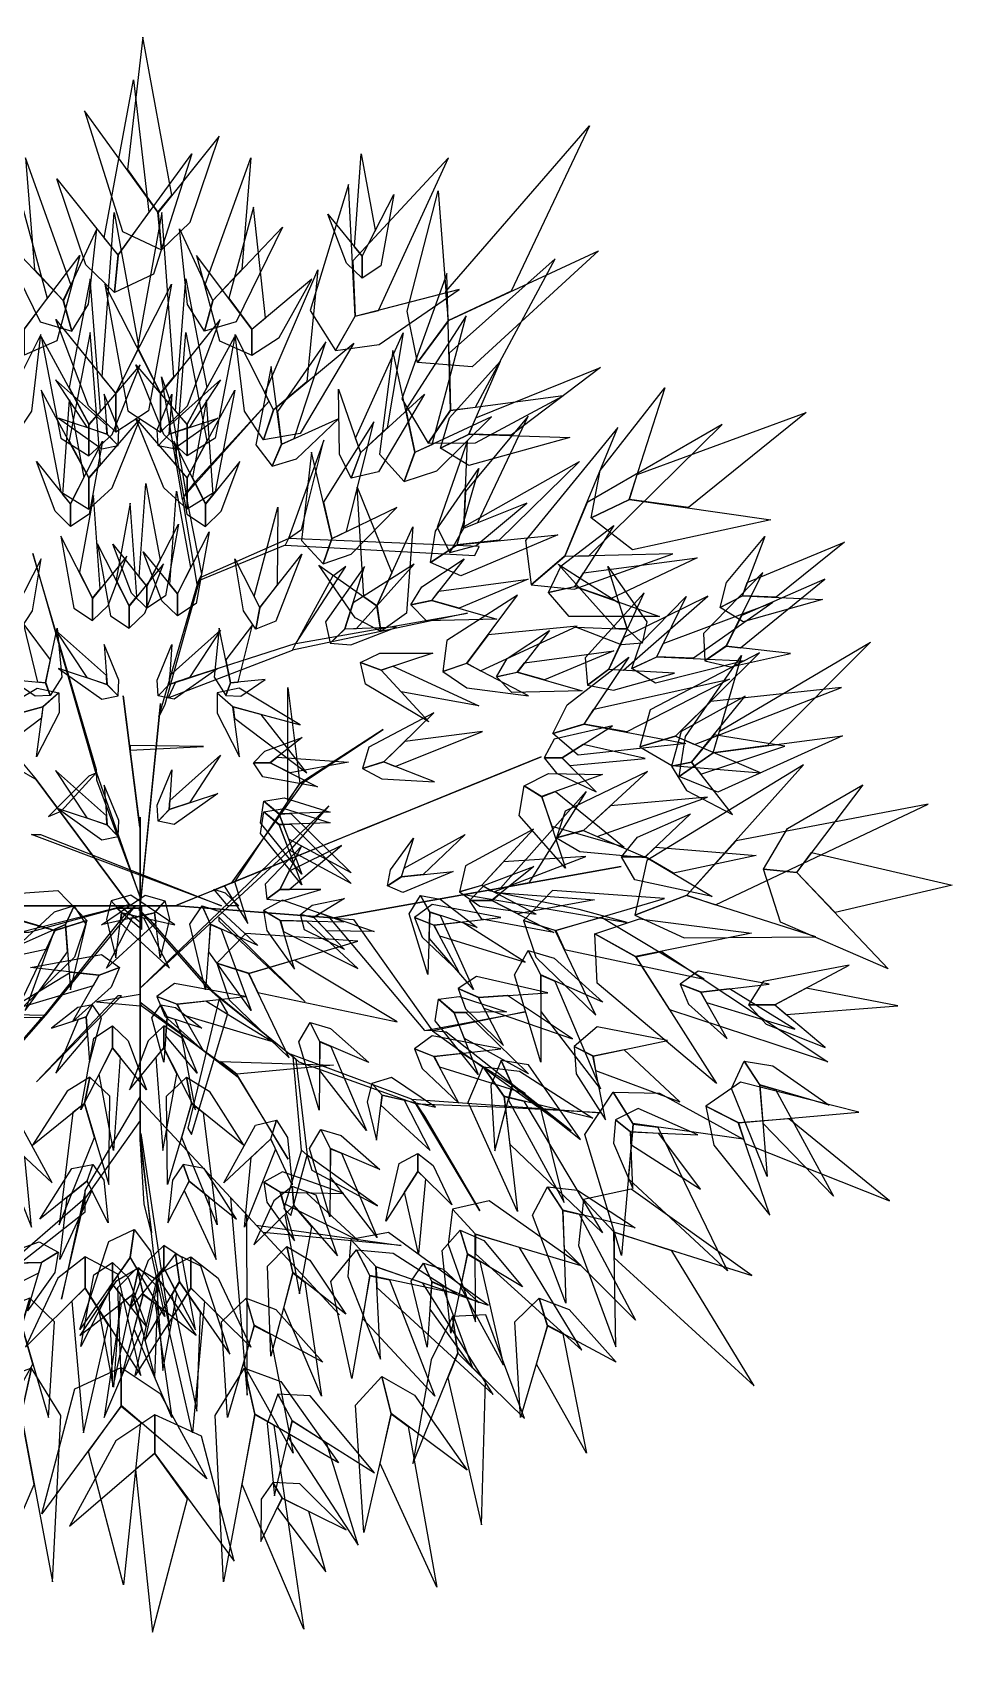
# Model space of a CAD drawing. Extents: x -0.0128 to 0.013, y -0.0118 to 0.0139.
# Drawn here: x -0.00152 to 0.01305, y -0.01178 to 0.01395 of the extents above; entities that cross this region are included whole.
import ezdxf

# ---------------------------------------------------------------- set-up
doc = ezdxf.new("R2010")
doc.units = 0
doc.linetypes.add('BARK', pattern=[10000, 10000, 0])
doc.linetypes.add('LEAF_G', pattern=[10000, 10000, 0])
doc.layers.get('0').update_dxf_attribs({"linetype": 'CONTINUOUS'})

# ---------------------------------------------------------------- blocks, each defined once
blk = doc.blocks.new('12ZPLT11_LEAF')
at = {"color": 3, "linetype": 'LEAF_G'}
for points in [[(-0.08, 0.01), (-0.335, -0.24), (-0.64, -1.06), (-0.08, -0.355)], [(-0.08, 0.01), (-0.08, -0.36), (0.44, -1.395), (0.225, -0.195)], [(-0.08, -0.36), (-0.2065, -0.515), (-0.095, -2.075), (0.135, -0.795)]]:
    blk.add_3dface(points, dxfattribs=at)

msp = doc.modelspace()

# ---------------------------------------------------------------- linework, layer by layer
at = {"color": 8, "linetype": 'BARK'}
for points in [[(0.000894, 0.006707, 0.014896), (0.000842, 0.006601, 0.014679), (0.000513, 0.008531, 0.014837), (0.00064, 0.008163, 0.014896)], [(0.000868, 0.006654, 0.014719), (0.001041, 0.006876, 0.014719), (0.002205, 0.008145, 0.013854)], [(0.00251, 0.005986, 0.015937), (0.002711, 0.006129, 0.016212), (0.003064, 0.007531, 0.015937)], [(0.001068, 0.005267, 0.014679), (0.001145, 0.005427, 0.014955), (0.000894, 0.006707, 0.014896), (0.000842, 0.006601, 0.014679)], [(0.001094, 0.00532, 0.014994), (0.001119, 0.005373, 0.014896), (0.00251, 0.005986, 0.015937), (0.002458, 0.00588, 0.016055)], [(0.00251, 0.005986, 0.015937), (0.002458, 0.00588, 0.016055), (0.00544, 0.00572, 0.018295), (0.005508, 0.005861, 0.018295)], [(-0.000511, 0.00225, 0.017097), (-0.000511, 0.002348, 0.016762), (-0.001513, 0.005748, 0.021439), (-0.001513, 0.005748, 0.021479)], [(0.002625, 0.004335, 0.017804), (0.002625, 0.004335, 0.01802), (0.003411, 0.005548, 0.020614), (0.003202, 0.005388, 0.019946)], [(0.000561, 0.003372, 0.012911), (0.000467, 0.003178, 0.013127), (0.001094, 0.00532, 0.014994), (0.001119, 0.005373, 0.014896)], [(0.002573, 0.004229, 0.017804), (0.002625, 0.004335, 0.017804), (0.005327, 0.004813, 0.022147)], [(0.000733, 0.003726, 0.013638), (0.000613, 0.003478, 0.013363), (0.002573, 0.004229, 0.017804), (0.002625, 0.004335, 0.017804)], [(0.002688, 0.00213, 0.020889), (0.0025, 0.001862, 0.020712), (0.002496, 0.003643, 0.022638)], [(0.000151, 0.0016, 0.019396), (-0.000091, 0.003511, 0.023188), (0.00017, 0.001444, 0.01973)], [(0.000172, 0.000165, 0.009885), (0.000196, 0.000399, 0.009885), (0.000495, 0.003391, 0.012911), (0.000473, 0.003176, 0.013127)], [(-0.00145, 0.002186, 0.015328), (-0.001689, 0.002473, 0.015328), (-0.002956, 0.003099, 0.017804), (-0.002881, 0.003008, 0.017922)], [(0.002688, 0.00213, 0.020929), (0.002743, 0.002152, 0.020712), (0.003996, 0.002981, 0.022206)], [(0.000018, 0.002655, 0.021656), (0.001169, 0.002714, 0.023346), (0.000018, 0.00273, 0.022088)], [(0.003846, 0.001477, 0.019022), (0.003646, 0.001395, 0.018747), (0.006484, 0.002553, 0.01973), (0.005374, 0.0021, 0.019612)], [(0.00002, 0.000206, 0.012203), (0.00002, 0.000206, 0.011928), (-0.001475, 0.002216, 0.015112), (-0.001475, 0.002216, 0.015328)], [(-0.000523, 0.002291, 0.016762), (-0.000631, 0.002245, 0.017038), (-0.001269, 0.001609, 0.019396), (-0.00107, 0.001694, 0.019396)], [(0.000177, 0.000344, 0.011928), (0.000177, 0.000344, 0.011378), (-0.000511, 0.002309, 0.016762), (-0.000511, 0.002191, 0.017038)], [(0.001608, 0.000564, 0.019238), (0.001662, 0.000586, 0.019671), (0.002688, 0.00213, 0.020929), (0.002743, 0.002152, 0.020712)], [(0.003591, 0.001373, 0.018963), (0.003646, 0.001395, 0.018787), (0.004974, 0.001937, 0.021656), (0.004556, 0.001766, 0.021046)], [(0.005846, 0.000486, 0.015819), (0.00719, 0.002005, 0.018295), (0.006291, 0.000566, 0.015878), (0.005846, 0.000486, 0.015819)], [(0.000177, -0.001091, 0.019455), (0.000177, -0.001091, 0.01918), (0.003144, 0.001778, 0.023739), (0.002555, 0.00111, 0.023129)], [(0.000177, 0.001385, 0.019396), (0.000177, 0.001602, 0.019396), (0.000177, 0.000403, 0.023798), (0.000177, 0.000403, 0.02309)], [(0.001454, 0.000206, 0.019455), (0.001454, 0.000206, 0.01918), (-0.001533, 0.001326, 0.023739), (-0.001395, 0.001326, 0.023129)], [(0.001408, 0.000482, 0.01692), (0.001299, 0.000438, 0.017097), (0.003591, 0.001373, 0.018963), (0.003646, 0.001395, 0.018787)], [(0.003196, 0.000011, 0.015112), (0.003196, 0.000011, 0.015328), (0.007741, 0.000826, 0.015996)], [(0.001662, 0.000586, 0.019238), (0.001499, 0.00052, 0.019238), (0.001868, -0.000073, 0.023581)], [(0.000177, 0.000442, 0.01016), (0.000177, 0.000167, 0.009885), (0.000177, 0.000069, 0.011653), (0.000177, 0.000344, 0.011928)], [(0.000177, 0.000069, 0.011653), (0.000177, 0.000344, 0.011928), (0.000177, -0.000383, 0.013795), (0.000177, -0.000383, 0.01352)], [(0.000753, 0.000215, 0.013795), (0.001007, 0.000319, 0.014011), (0.001408, 0.000482, 0.01692), (0.001299, 0.000438, 0.017097)], [(0.001336, 0.000467, 0.017097), (0.001513, 0.000411, 0.017372), (0.001729, 0.000206, 0.019238), (0.001552, 0.000206, 0.019238)], [(0.005633, 0.000448, 0.015603), (0.005266, 0.000382, 0.015505), (0.00784, -0.000054, 0.015112), (0.007084, 0.000149, 0.015387)], [(0.000197, 0.000206, 0.009885), (-0.000039, 0.000206, 0.009885), (-0.003046, 0.000206, 0.012911), (-0.00283, 0.000206, 0.013127)], [(0.00002, 0.000226, 0.011928), (0.00002, 0.000226, 0.011378), (-0.00169, -0.000206, 0.016762), (-0.001572, -0.000206, 0.017038)], [(-0.00006, 0.00007, 0.012911), (0.000103, 0.000212, 0.013127), (-0.001315, -0.001512, 0.014994), (-0.001359, -0.001551, 0.014896)], [(0.000197, -0.000069, 0.009609), (0.000197, -0.000167), (-0.000197, 0.000167), (-0.000098, 0.000167, 0.009609)], [(0.000138, 0.000167), (-0.000197, 0.000167), (-0.000098, 0.000167, 0.009609), (0.000138, 0.000167, 0.009609)], [(0.000177, 0.000167, 0.009885), (-0.000098, 0.000167, 0.009609), (-0.000098, 0.000167, 0.009609), (0.000079, 0.000167, 0.011653)], [(-0.000079, 0.000206, 0.01016), (0.000197, 0.000206, 0.009885), (0.000295, 0.000206, 0.011653), (0.00002, 0.000206, 0.011928)], [(0.000295, 0.000206, 0.011653), (0.00002, 0.000206, 0.011928), (0.000747, 0.000206, 0.013795), (0.000747, 0.000206, 0.01352)], [(0.000155, 0.000146, 0.009885), (0.000327, -0.000015, 0.009885), (0.001372, -0.001207, 0.011141), (0.001214, -0.001059, 0.011357)], [(0.000197, 0.000206, 0.009885), (0.000197, -0.000069, 0.009609), (0.000197, -0.000167, 0.011378), (0.000197, 0.000108, 0.011653)], [(0.000197, 0.000167), (0.000197, -0.000167), (0.000197, -0.000069, 0.009609), (0.000197, 0.000167, 0.009609)], [(0.000747, 0.000206, 0.013795), (0.000747, 0.000206, 0.01352), (0.003196, 0.000016, 0.015112), (0.003196, 0.000016, 0.015328)], [(0.001415, 0.000029, 0.020889), (0.001415, -0.000029, 0.021322), (0.002771, -0.001307, 0.023247)], [(0.003157, 0.000019, 0.015328), (0.003529, -0.00001, 0.015328), (0.004772, -0.001763, 0.017804), (0.004654, -0.001754, 0.017922)], [(0.000177, -0.000383, 0.013795), (0.000177, -0.000658, 0.014011), (0.000177, -0.001091, 0.01692), (0.000177, -0.000973, 0.017097)], [(0.000177, -0.000383, 0.013795), (0.000177, -0.000383, 0.01352), (0.000177, -0.00284, 0.015112), (0.000177, -0.00284, 0.015328)], [(0.000177, -0.000973, 0.017097), (0.000177, -0.00115, 0.017372), (0.000177, -0.001366, 0.019238), (0.000177, -0.001189, 0.019238)], [(0.000177, -0.001091, 0.01692), (0.000177, -0.000973, 0.017097), (0.000177, -0.003449, 0.018963), (0.000177, -0.003508, 0.018787)], [(-0.000118, -0.001209, 0.020889), (-0.000177, -0.001209, 0.021322), (-0.001454, -0.002564, 0.023247)], [(0.000177, -0.001366, 0.019238), (0.000177, -0.001189, 0.019238), (-0.000511, -0.001307, 0.023581)], [(0.001553, -0.001489, 0.011868), (0.001418, -0.00125, 0.011593), (0.000925, -0.003291, 0.014208), (0.000983, -0.003393, 0.014208)], [(0.001372, -0.001207, 0.011141), (0.001214, -0.001059, 0.011357), (0.002583, -0.002168, 0.013224), (0.002626, -0.002208, 0.013126)], [(-0.001315, -0.001512, 0.014994), (-0.001359, -0.001551, 0.014896), (-0.002879, -0.001569, 0.015937), (-0.00279, -0.001491, 0.016055)], [(-0.00127, -0.001474, 0.014679), (-0.001404, -0.00159, 0.014955), (-0.002291, -0.002603, 0.014896), (-0.002202, -0.002526, 0.014679)], [(0.00017, -0.001308, 0.019238), (0.00019, -0.001363, 0.019671), (0.001698, -0.002442, 0.020929), (0.001718, -0.002497, 0.020712)], [(0.004772, -0.001763, 0.017804), (0.004654, -0.001754, 0.017922), (0.006234, -0.001463, 0.020555)], [(0.004987, -0.00178, 0.018), (0.004772, -0.001763, 0.017804), (0.006956, -0.003333, 0.018904)], [(0.001698, -0.002442, 0.020889), (0.001437, -0.002245, 0.020712), (0.003216, -0.002301, 0.022638)], [(0.00254, -0.002127, 0.012909), (0.002669, -0.002248, 0.013184), (0.004532, -0.002915, 0.013181), (0.004446, -0.002835, 0.012965)], [(0.002583, -0.002168, 0.013224), (0.002626, -0.002208, 0.013126), (0.002801, -0.003718, 0.014167), (0.002715, -0.003637, 0.014285)], [(0.001698, -0.002442, 0.020929), (0.001718, -0.002497, 0.020712), (0.002504, -0.003778, 0.022206)], [(0.000177, -0.0028, 0.015328), (0.000177, -0.003174, 0.015328), (-0.000688, -0.004392, 0.017804), (-0.000688, -0.004274, 0.017922)], [(0.000167, -0.002844, 0.015112), (0.000167, -0.002844, 0.015328), (0.003309, -0.006229, 0.015996)], [(0.004532, -0.002915, 0.013181), (0.004446, -0.002835, 0.012965), (0.007434, -0.003049, 0.01362), (0.005907, -0.002966, 0.013181)], [(0.004489, -0.002875, 0.013004), (0.004649, -0.003106, 0.013004), (0.005519, -0.004593, 0.012139)], [(0.000177, -0.003449, 0.018963), (0.000177, -0.003508, 0.018787), (0.000354, -0.004942, 0.021656), (0.000236, -0.00449, 0.021046)], [(0.0002, -0.003593, 0.019022), (0.000183, -0.003377, 0.018747), (0.000636, -0.006406, 0.01973), (0.000387, -0.005231, 0.019612)], [(0.002801, -0.003718, 0.014167), (0.002715, -0.003637, 0.014285), (0.002433, -0.004559, 0.016525), (0.002548, -0.004666, 0.016525)], [(0.002801, -0.003718, 0.014167), (0.002878, -0.003951, 0.014442), (0.003911, -0.004514, 0.014665)], [(-0.000688, -0.004392, 0.017804), (-0.000688, -0.004274, 0.017922), (-0.001061, -0.005984, 0.020555)], [(-0.000688, -0.004608, 0.018), (-0.000688, -0.004392, 0.017804), (-0.003341, -0.006691, 0.018904)], [(0.001852, -0.004659, 0.015603), (0.001598, -0.004385, 0.015505), (0.001858, -0.007496, 0.015112), (0.001861, -0.006319, 0.015387)], [(0.001999, -0.004817, 0.015819), (0.004281, -0.005138, 0.018295), (0.00211, -0.004932, 0.015878), (0.001999, -0.004817, 0.015819)]]:
    msp.add_3dface(points, dxfattribs=at)

# ---------------------------------------------------------------- block references
at = {"color": 0, "linetype": 'BYBLOCK', "extrusion": (-2.99277e-17, 0.547123, 0.837052), "xscale": 0.0019214851415866, "yscale": 0.0019214851415866, "zscale": 0.0019214851415866, "rotation": 4.669290951712804}
msp.add_blockref('12ZPLT11_LEAF', (-0.000358, 0.000011, 0.019272), dxfattribs=at)
at = {"color": 0, "linetype": 'BYBLOCK', "extrusion": (2.99277e-17, 0.547123, 0.837052), "xscale": -0.0019214851415866, "yscale": 0.0019214851415866, "zscale": 0.0019214851415866, "rotation": 355.3307090482872}
msp.add_blockref('12ZPLT11_LEAF', (0.000074, 0.000193, 0.018321), dxfattribs=at)
at = {"color": 0, "linetype": 'BYBLOCK', "extrusion": (0.234074, 0.316831, 0.919145), "xscale": -0.0024018564269832, "yscale": 0.0024018564269832, "zscale": 0.0024018564269832}
msp.add_blockref('12ZPLT11_LEAF', (0.00136, -0.002366, 0.019266), dxfattribs=at)
at = {"color": 0, "linetype": 'BYBLOCK', "extrusion": (0.312381, 0.543687, 0.778988), "xscale": 0.0021616707842849, "yscale": 0.0021616707842849, "zscale": 0.0021616707842849}
msp.add_blockref('12ZPLT11_LEAF', (0.001813, 0.004959, 0.021139), dxfattribs=at)
at = {"color": 0, "linetype": 'BYBLOCK', "extrusion": (-0.089976, 0.32655, 0.940887), "xscale": 0.0014411138561899, "yscale": 0.0014411138561899, "zscale": 0.0014411138561899}
msp.add_blockref('12ZPLT11_LEAF', (-0.001472, -0.00262, 0.019787), dxfattribs=at)
at = {"color": 0, "linetype": 'BYBLOCK', "extrusion": (0.089976, 0.32655, 0.940887), "xscale": -0.0014411138561899, "yscale": 0.0014411138561899, "zscale": 0.0014411138561899}
msp.add_blockref('12ZPLT11_LEAF', (0.001198, -0.002691, 0.019812), dxfattribs=at)
at = {"color": 0, "linetype": 'BYBLOCK', "extrusion": (4.43632e-18, 0.218462, 0.975845), "xscale": -0.0009607425707933, "yscale": 0.0009607425707933, "zscale": 0.0009607425707933}
msp.add_blockref('12ZPLT11_LEAF', (-0.003745, -0.005682, 0.020823), dxfattribs=at)
at = {"color": 0, "linetype": 'BYBLOCK', "extrusion": (6.15774e-17, 0.747086, 0.664728), "xscale": -0.0016812994988883, "yscale": 0.0016812994988883, "zscale": 0.0016812994988883}
msp.add_blockref('12ZPLT11_LEAF', (0.001515, 0.009099, 0.019982), dxfattribs=at)
at = {"color": 0, "linetype": 'BYBLOCK', "extrusion": (2.56835e-18, 0.166651, 0.986016), "xscale": -0.0016812994988883, "yscale": 0.0016812994988883, "zscale": 0.0016812994988883}
msp.add_blockref('12ZPLT11_LEAF', (0.000074, -0.004751, 0.017938), dxfattribs=at)
at = {"color": 0, "linetype": 'BYBLOCK', "extrusion": (-2.56835e-18, 0.166651, 0.986016), "xscale": 0.0016812994988883, "yscale": 0.0016812994988883, "zscale": 0.0016812994988883}
msp.add_blockref('12ZPLT11_LEAF', (-0.000358, -0.004675, 0.018388), dxfattribs=at)
at = {"color": 0, "linetype": 'BYBLOCK', "extrusion": (-6.15774e-17, 0.747086, 0.664728), "xscale": 0.0016812994988883, "yscale": 0.0016812994988883, "zscale": 0.0016812994988883}
msp.add_blockref('12ZPLT11_LEAF', (-0.001799, 0.008758, 0.019679), dxfattribs=at)
at = {"color": 0, "linetype": 'BYBLOCK', "extrusion": (0.401444, 0.586726, 0.703274), "xscale": 0.0024018564269832, "yscale": 0.0024018564269832, "zscale": 0.0024018564269832, "rotation": 0.2871944845073481}
msp.add_blockref('12ZPLT11_LEAF', (0.000535, 0.003978, 0.016386), dxfattribs=at)
at = {"color": 0, "linetype": 'BYBLOCK', "extrusion": (-0.186666, 0.569009, 0.800865), "xscale": 0.0016812994988883, "yscale": 0.0016812994988883, "zscale": 0.0016812994988883}
msp.add_blockref('12ZPLT11_LEAF', (-0.000472, 0.003643, 0.017806), dxfattribs=at)
at = {"color": 0, "linetype": 'BYBLOCK', "extrusion": (0.186666, 0.569009, 0.800865), "xscale": -0.0016812994988883, "yscale": 0.0016812994988883, "zscale": 0.0016812994988883}
msp.add_blockref('12ZPLT11_LEAF', (0.000203, 0.003572, 0.017859), dxfattribs=at)
at = {"color": 0, "linetype": 'BYBLOCK', "extrusion": (-1.36546e-17, 0.37837, 0.925655), "xscale": 0.0014411138561899, "yscale": 0.0014411138561899, "zscale": 0.0014411138561899}
for p in [(0.000747, 0.000101, 0.019547), (0.000747, 0.002734, 0.023765)]:
    msp.add_blockref('12ZPLT11_LEAF', p, dxfattribs=at)
at = {"color": 0, "linetype": 'BYBLOCK', "extrusion": (1.36546e-17, 0.37837, 0.925655), "xscale": -0.0014411138561899, "yscale": 0.0014411138561899, "zscale": 0.0014411138561899}
for p in [(-0.001031, 0.000101, 0.019547), (-0.001031, 0.002734, 0.023765)]:
    msp.add_blockref('12ZPLT11_LEAF', p, dxfattribs=at)
at = {"color": 0, "linetype": 'BYBLOCK', "extrusion": (0.208341, 0.571064, 0.794027), "xscale": 0.0016812994988883, "yscale": 0.0016812994988883, "zscale": 0.0016812994988883}
msp.add_blockref('12ZPLT11_LEAF', (-0.001572, 0.003758, 0.018006), dxfattribs=at)
at = {"color": 0, "linetype": 'BYBLOCK', "extrusion": (-0.203515, 0.482673, 0.851826), "xscale": -0.0012009282134916, "yscale": 0.0012009282134916, "zscale": 0.0012009282134916}
msp.add_blockref('12ZPLT11_LEAF', (-0.00105, 0.004608, 0.021503), dxfattribs=at)
at = {"color": 0, "linetype": 'BYBLOCK', "extrusion": (0.203515, 0.482673, 0.851826), "xscale": 0.0012009282134916, "yscale": 0.0012009282134916, "zscale": 0.0012009282134916}
msp.add_blockref('12ZPLT11_LEAF', (0.000789, 0.004514, 0.021561), dxfattribs=at)
at = {"color": 0, "linetype": 'BYBLOCK', "extrusion": (0.083987, 0.229278, 0.969731), "xscale": -0.0012009282134916, "yscale": 0.0012009282134916, "zscale": 0.0012009282134916}
msp.add_blockref('12ZPLT11_LEAF', (-0.000994, -0.002711, 0.020881), dxfattribs=at)
at = {"color": 0, "linetype": 'BYBLOCK', "extrusion": (0.311941, 0.154798, 0.937406), "xscale": -0.0014411138561899, "yscale": 0.0014411138561899, "zscale": 0.0014411138561899}
msp.add_blockref('12ZPLT11_LEAF', (0.004339, -0.000064, 0.021928), dxfattribs=at)
at = {"color": 0, "linetype": 'BYBLOCK', "extrusion": (0.593774, 0.284712, 0.752577), "xscale": -0.0024018564269832, "yscale": 0.0024018564269832, "zscale": 0.0024018564269832}
msp.add_blockref('12ZPLT11_LEAF', (0.002354, 0.004182, 0.018903), dxfattribs=at)
at = {"color": 0, "linetype": 'BYBLOCK', "extrusion": (-0.211712, 0.219855, 0.952282), "xscale": 0.000720556928095, "yscale": 0.000720556928095, "zscale": 0.000720556928095}
for p in [(-0.004984, 0.000421, 0.019302), (-0.002252, 0.004267, 0.022004), (-0.000719, 0.002799, 0.012209)]:
    msp.add_blockref('12ZPLT11_LEAF', p, dxfattribs=at)
at = {"color": 0, "linetype": 'BYBLOCK', "extrusion": (0.211712, 0.219855, 0.952282), "xscale": -0.000720556928095, "yscale": 0.000720556928095, "zscale": 0.000720556928095}
for p in [(0.004779, 0.000234, 0.019362), (0.002047, 0.004079, 0.022064), (0.000681, 0.002446, 0.012322)]:
    msp.add_blockref('12ZPLT11_LEAF', p, dxfattribs=at)
at = {"color": 0, "linetype": 'BYBLOCK', "extrusion": (0.154953, 0.13202, 0.979061), "xscale": 0.0019214851415866, "yscale": 0.0019214851415866, "zscale": 0.0019214851415866}
msp.add_blockref('12ZPLT11_LEAF', (0.000054, -0.004, 0.021258), dxfattribs=at)
at = {"color": 0, "linetype": 'BYBLOCK', "extrusion": (7.65757e-19, 0.091221, 0.995831), "xscale": -0.0009607425707933, "yscale": 0.0009607425707933, "zscale": 0.0009607425707933}
msp.add_blockref('12ZPLT11_LEAF', (0.000843, -0.004024, 0.02387), dxfattribs=at)
at = {"color": 0, "linetype": 'BYBLOCK', "extrusion": (-7.65757e-19, 0.091221, 0.995831), "xscale": 0.0009607425707933, "yscale": 0.0009607425707933, "zscale": 0.0009607425707933}
msp.add_blockref('12ZPLT11_LEAF', (-0.001127, -0.004024, 0.02387), dxfattribs=at)
at = {"color": 0, "linetype": 'BYBLOCK', "extrusion": (0.200878, 0.580621, 0.789004), "xscale": 0.0014411138561899, "yscale": 0.0014411138561899, "zscale": 0.0014411138561899}
msp.add_blockref('12ZPLT11_LEAF', (-0.000944, 0.009236, 0.022103), dxfattribs=at)
at = {"color": 0, "linetype": 'BYBLOCK', "extrusion": (0.077407, 0.137419, 0.987484), "xscale": 0.0012009282134916, "yscale": 0.0012009282134916, "zscale": 0.0012009282134916}
msp.add_blockref('12ZPLT11_LEAF', (-0.001473, -0.003963, 0.02284), dxfattribs=at)
at = {"color": 0, "linetype": 'BYBLOCK', "extrusion": (0.276601, 0.184701, 0.943068), "xscale": -0.0014411138561899, "yscale": 0.0014411138561899, "zscale": 0.0014411138561899}
msp.add_blockref('12ZPLT11_LEAF', (0.001914, -0.000761, 0.019109), dxfattribs=at)
at = {"color": 0, "linetype": 'BYBLOCK', "extrusion": (3.56663e-18, 0.196116, 0.980581), "xscale": -0.0009607425707933, "yscale": 0.0009607425707933, "zscale": 0.0009607425707933}
for p in [(-0.000358, -0.002291, 0.013524), (-0.000838, 0.000173, 0.02523)]:
    msp.add_blockref('12ZPLT11_LEAF', p, dxfattribs=at)
at = {"color": 0, "linetype": 'BYBLOCK', "extrusion": (-0.098164, 0.635657, 0.765705), "xscale": -0.0014411138561899, "yscale": 0.0014411138561899, "zscale": 0.0014411138561899}
msp.add_blockref('12ZPLT11_LEAF', (-0.004722, 0.011546, 0.01977), dxfattribs=at)
at = {"color": 0, "linetype": 'BYBLOCK', "extrusion": (-0.218915, 0.189997, 0.957067), "xscale": 0.0009607425707933, "yscale": 0.0009607425707933, "zscale": 0.0009607425707933, "rotation": 322.8876813843725}
msp.add_blockref('12ZPLT11_LEAF', (-0.002268, 0.002875, 0.02444), dxfattribs=at)
at = {"color": 0, "linetype": 'BYBLOCK', "extrusion": (-3.56663e-18, 0.196116, 0.980581), "xscale": 0.0009607425707933, "yscale": 0.0009607425707933, "zscale": 0.0009607425707933}
for p in [(0.000651, -0.002263, 0.012686), (0.000074, 0.000361, 0.025192)]:
    msp.add_blockref('12ZPLT11_LEAF', p, dxfattribs=at)
at = {"color": 0, "linetype": 'BYBLOCK', "extrusion": (0.218915, 0.189997, 0.957067), "xscale": -0.0009607425707933, "yscale": 0.0009607425707933, "zscale": 0.0009607425707933, "rotation": 37.11231861562747}
msp.add_blockref('12ZPLT11_LEAF', (0.002082, 0.002669, 0.024503), dxfattribs=at)
at = {"color": 0, "linetype": 'BYBLOCK', "extrusion": (0.586095, 0.1311, 0.799566), "xscale": -0.0014411138561899, "yscale": 0.0014411138561899, "zscale": 0.0014411138561899}
msp.add_blockref('12ZPLT11_LEAF', (0.003456, 0.005452, 0.019869), dxfattribs=at)
at = {"color": 0, "linetype": 'BYBLOCK', "extrusion": (0.41886, 0.216026, 0.88198), "xscale": -0.0012009282134916, "yscale": 0.0012009282134916, "zscale": 0.0012009282134916}
msp.add_blockref('12ZPLT11_LEAF', (-0.000004, -0.000794, 0.020848), dxfattribs=at)
at = {"color": 0, "linetype": 'BYBLOCK', "extrusion": (0.306549, 0.292089, 0.905931), "xscale": 0.0009607425707933, "yscale": 0.0009607425707933, "zscale": 0.0009607425707933}
msp.add_blockref('12ZPLT11_LEAF', (0.001037, 0.00534, 0.023926), dxfattribs=at)
at = {"color": 0, "linetype": 'BYBLOCK', "extrusion": (-0.306549, 0.292089, 0.905931), "xscale": -0.0009607425707933, "yscale": 0.0009607425707933, "zscale": 0.0009607425707933}
msp.add_blockref('12ZPLT11_LEAF', (-0.008788, 0.011601, 0.018109), dxfattribs=at)
at = {"color": 0, "linetype": 'BYBLOCK', "extrusion": (0.32335, 0.068589, 0.943791), "xscale": -0.0009607425707933, "yscale": 0.0009607425707933, "zscale": 0.0009607425707933}
for p in [(0.003836, -0.000929, 0.013604), (0.002452, 0.000877, 0.022031)]:
    msp.add_blockref('12ZPLT11_LEAF', p, dxfattribs=at)
at = {"color": 0, "linetype": 'BYBLOCK', "extrusion": (0.339564, 0.234544, 0.910871), "xscale": 0.0012009282134916, "yscale": 0.0012009282134916, "zscale": 0.0012009282134916}
msp.add_blockref('12ZPLT11_LEAF', (-0.001711, -0.002381, 0.018434), dxfattribs=at)
at = {"color": 0, "linetype": 'BYBLOCK', "extrusion": (0.272303, 0.205047, 0.94011), "xscale": 0.0012009282134916, "yscale": 0.0012009282134916, "zscale": 0.0012009282134916}
msp.add_blockref('12ZPLT11_LEAF', (-0.001306, -0.000137, 0.02305), dxfattribs=at)
at = {"color": 0, "linetype": 'BYBLOCK', "extrusion": (0.167276, 0.121935, 0.978341), "xscale": -0.0012009282134916, "yscale": 0.0012009282134916, "zscale": 0.0012009282134916, "rotation": 348.7519564537522}
msp.add_blockref('12ZPLT11_LEAF', (-0.001571, -0.004646, 0.020099), dxfattribs=at)
at = {"color": 0, "linetype": 'BYBLOCK', "extrusion": (0.632907, 0.22126, 0.741939), "xscale": 0.0014411138561899, "yscale": 0.0014411138561899, "zscale": 0.0014411138561899}
msp.add_blockref('12ZPLT11_LEAF', (0.00216, 0.011208, 0.021289), dxfattribs=at)
at = {"color": 0, "linetype": 'BYBLOCK', "extrusion": (0.169638, 0.117222, 0.97851), "xscale": -0.0018013923202374, "yscale": 0.0018013923202374, "zscale": 0.0018013923202374}
msp.add_blockref('12ZPLT11_LEAF', (-0.00322, -0.005315, 0.015583), dxfattribs=at)
at = {"color": 0, "linetype": 'BYBLOCK', "extrusion": (-0.613639, 0.566751, 0.549764), "xscale": -0.0009607425707933, "yscale": 0.0009607425707933, "zscale": 0.0009607425707933, "rotation": 344.091752542743}
msp.add_blockref('12ZPLT11_LEAF', (-0.001819, 0.01891, 0.016385), dxfattribs=at)
at = {"color": 0, "linetype": 'BYBLOCK', "extrusion": (0.613639, 0.566751, 0.549764), "xscale": 0.0009607425707933, "yscale": 0.0009607425707933, "zscale": 0.0009607425707933, "rotation": 15.90824745725699}
msp.add_blockref('12ZPLT11_LEAF', (0.001626, 0.018796, 0.016559), dxfattribs=at)
at = {"color": 0, "linetype": 'BYBLOCK', "extrusion": (0.132417, -0.049656, 0.989949), "xscale": -0.0009607425707933, "yscale": 0.0009607425707933, "zscale": 0.0009607425707933}
msp.add_blockref('12ZPLT11_LEAF', (0.004981, 0.001351, 0.023599), dxfattribs=at)
at = {"color": 0, "linetype": 'BYBLOCK', "extrusion": (0.237564, 0.071269, 0.968754), "xscale": -0.0014411138561899, "yscale": 0.0014411138561899, "zscale": 0.0014411138561899}
msp.add_blockref('12ZPLT11_LEAF', (0.000763, -0.001981, 0.02144), dxfattribs=at)
at = {"color": 0, "linetype": 'BYBLOCK', "extrusion": (0.315083, 0.095126, 0.944285), "xscale": 0.0016812994988883, "yscale": 0.0016812994988883, "zscale": 0.0016812994988883}
msp.add_blockref('12ZPLT11_LEAF', (0.000404, -0.002397, 0.018921), dxfattribs=at)
at = {"color": 0, "linetype": 'BYBLOCK', "extrusion": (-0.089214, -0.387975, 0.917342), "xscale": -0.0009607425707933, "yscale": 0.0009607425707933, "zscale": 0.0009607425707933, "rotation": 326.5632369589075}
msp.add_blockref('12ZPLT11_LEAF', (-0.001941, 0.012864, 0.021478), dxfattribs=at)
at = {"color": 0, "linetype": 'BYBLOCK', "extrusion": (0.089214, -0.387975, 0.917342), "xscale": 0.0009607425707933, "yscale": 0.0009607425707933, "zscale": 0.0009607425707933, "rotation": 33.43676304109248}
msp.add_blockref('12ZPLT11_LEAF', (0.002218, 0.012805, 0.021503), dxfattribs=at)
at = {"color": 0, "linetype": 'BYBLOCK', "extrusion": (0.859868, 8.99004e-17, 0.510517), "xscale": 0.0016812994988883, "yscale": 0.0016812994988883, "zscale": 0.0016812994988883, "rotation": 5.541204778039669}
msp.add_blockref('12ZPLT11_LEAF', (0.002541, 0.008249, 0.014827), dxfattribs=at)
at = {"color": 0, "linetype": 'BYBLOCK', "extrusion": (0.16109, 0.050978, 0.985622), "xscale": 0.0009607425707933, "yscale": 0.0009607425707933, "zscale": 0.0009607425707933}
msp.add_blockref('12ZPLT11_LEAF', (0.001223, 0.000043, 0.025269), dxfattribs=at)
at = {"color": 0, "linetype": 'BYBLOCK', "extrusion": (0.092861, 7.93601e-19, 0.995679), "xscale": -0.000720556928095, "yscale": 0.000720556928095, "zscale": 0.000720556928095}
msp.add_blockref('12ZPLT11_LEAF', (0.002396, 0.000335, 0.02473), dxfattribs=at)
at = {"color": 0, "linetype": 'BYBLOCK', "extrusion": (0.608901, 3.79731e-17, 0.793247), "xscale": 0.0009607425707933, "yscale": 0.0009607425707933, "zscale": 0.0009607425707933}
msp.add_blockref('12ZPLT11_LEAF', (0.002613, 0.009129, 0.022636), dxfattribs=at)
at = {"color": 0, "linetype": 'BYBLOCK', "extrusion": (0.158297, 0.06116, 0.985496), "xscale": 0.0024018564269832, "yscale": 0.0024018564269832, "zscale": 0.0024018564269832}
msp.add_blockref('12ZPLT11_LEAF', (-0.002621, -0.004113, 0.020131), dxfattribs=at)
at = {"color": 0, "linetype": 'BYBLOCK', "extrusion": (0.668008, -0.4219, 0.612997), "xscale": -0.0014411138561899, "yscale": 0.0014411138561899, "zscale": 0.0014411138561899}
msp.add_blockref('12ZPLT11_LEAF', (0.004978, 0.013981, 0.016097), dxfattribs=at)
at = {"color": 0, "linetype": 'BYBLOCK', "extrusion": (0.180739, 0.050084, 0.982255), "xscale": 0.0012009282134916, "yscale": 0.0012009282134916, "zscale": 0.0012009282134916}
msp.add_blockref('12ZPLT11_LEAF', (-0.00047, -0.002542, 0.023136), dxfattribs=at)
at = {"color": 0, "linetype": 'BYBLOCK', "extrusion": (0.357796, -0.298164, 0.884918), "xscale": -0.0009607425707933, "yscale": 0.0009607425707933, "zscale": 0.0009607425707933}
for p in [(0.002704, 0.011327, 0.022496), (0.002575, 0.006343, 0.013258)]:
    msp.add_blockref('12ZPLT11_LEAF', p, dxfattribs=at)
at = {"color": 0, "linetype": 'BYBLOCK', "extrusion": (0.842207, 8.46406e-17, 0.539155), "xscale": -0.0026420420696816, "yscale": 0.0026420420696816, "zscale": 0.0026420420696816, "rotation": 356.9564645222133}
msp.add_blockref('12ZPLT11_LEAF', (0.000571, 0.007477, 0.01665), dxfattribs=at)
at = {"color": 0, "linetype": 'BYBLOCK', "extrusion": (0.184376, 0.119596, 0.975552), "xscale": -0.000720556928095, "yscale": 0.000720556928095, "zscale": 0.000720556928095}
msp.add_blockref('12ZPLT11_LEAF', (-0.001832, 0.000782, 0.02032), dxfattribs=at)
at = {"color": 0, "linetype": 'BYBLOCK', "extrusion": (0.543215, 0.15603, 0.824968), "xscale": 0.0012009282134916, "yscale": 0.0012009282134916, "zscale": 0.0012009282134916}
msp.add_blockref('12ZPLT11_LEAF', (-0.000928, 0.009343, 0.022705), dxfattribs=at)
at = {"color": 0, "linetype": 'BYBLOCK', "extrusion": (0.532275, 2.81793e-17, 0.846571), "xscale": -0.0012009282134916, "yscale": 0.0012009282134916, "zscale": 0.0012009282134916}
msp.add_blockref('12ZPLT11_LEAF', (0.000883, 0.004672, 0.022006), dxfattribs=at)
at = {"color": 0, "linetype": 'BYBLOCK', "extrusion": (-1.76799e-17, 0.428086, 0.903738), "xscale": 0.000720556928095, "yscale": 0.000720556928095, "zscale": 0.000720556928095, "rotation": 308.9275435927926}
msp.add_blockref('12ZPLT11_LEAF', (-0.002135, 0.010505, 0.023008), dxfattribs=at)
at = {"color": 0, "linetype": 'BYBLOCK', "extrusion": (-0.636016, -0.199984, 0.745312), "xscale": -0.0019214851415866, "yscale": 0.0019214851415866, "zscale": 0.0019214851415866}
msp.add_blockref('12ZPLT11_LEAF', (-0.000328, 0.011566, 0.013912), dxfattribs=at)
at = {"color": 0, "linetype": 'BYBLOCK', "extrusion": (0.194098, 3.4929e-18, 0.980982), "xscale": -0.0009607425707933, "yscale": 0.0009607425707933, "zscale": 0.0009607425707933}
msp.add_blockref('12ZPLT11_LEAF', (0.000211, -0.000817, 0.023525), dxfattribs=at)
at = {"color": 0, "linetype": 'BYBLOCK', "extrusion": (0.636016, -0.199984, 0.745312), "xscale": 0.0019214851415866, "yscale": 0.0019214851415866, "zscale": 0.0019214851415866}
for p in [(0.001991, 0.009162, 0.019157), (-0.000098, 0.010906, 0.014502)]:
    msp.add_blockref('12ZPLT11_LEAF', p, dxfattribs=at)
at = {"color": 0, "linetype": 'BYBLOCK', "extrusion": (0.32424, -0.181107, 0.928477), "xscale": -0.0021616707842849, "yscale": 0.0021616707842849, "zscale": 0.0021616707842849}
msp.add_blockref('12ZPLT11_LEAF', (0.003194, 0.000584, 0.019047), dxfattribs=at)
at = {"color": 0, "linetype": 'BYBLOCK', "extrusion": (-0.473548, -0.534651, 0.699929), "xscale": -0.0009607425707933, "yscale": 0.0009607425707933, "zscale": 0.0009607425707933}
msp.add_blockref('12ZPLT11_LEAF', (0.000159, 0.016941, 0.015791), dxfattribs=at)
at = {"color": 0, "linetype": 'BYBLOCK', "extrusion": (0.473548, -0.534651, 0.699929), "xscale": 0.0009607425707933, "yscale": 0.0009607425707933, "zscale": 0.0009607425707933}
for p in [(0.000054, 0.016809, 0.015926), (0.00122, 0.013983, 0.01997)]:
    msp.add_blockref('12ZPLT11_LEAF', p, dxfattribs=at)
at = {"color": 0, "linetype": 'BYBLOCK', "extrusion": (0.423704, -0.25679, 0.868639), "xscale": 0.0009607425707933, "yscale": 0.0009607425707933, "zscale": 0.0009607425707933}
for p in [(0.001289, 0.010969, 0.022764), (-0.002367, 0.00213, 0.01174)]:
    msp.add_blockref('12ZPLT11_LEAF', p, dxfattribs=at)
at = {"color": 0, "linetype": 'BYBLOCK', "extrusion": (0.254912, -0.462028, 0.849441), "xscale": -0.0009607425707933, "yscale": 0.0009607425707933, "zscale": 0.0009607425707933}
msp.add_blockref('12ZPLT11_LEAF', (0.004116, 0.008226, 0.016839), dxfattribs=at)
at = {"color": 0, "linetype": 'BYBLOCK', "extrusion": (-0.175224, -0.381676, 0.907535), "xscale": 0.0009607425707933, "yscale": 0.0009607425707933, "zscale": 0.0009607425707933}
msp.add_blockref('12ZPLT11_LEAF', (-0.000794, 0.00957, 0.021119), dxfattribs=at)
at = {"color": 0, "linetype": 'BYBLOCK', "extrusion": (0.175224, -0.381676, 0.907535), "xscale": -0.0009607425707933, "yscale": 0.0009607425707933, "zscale": 0.0009607425707933}
for p in [(0.001052, 0.009463, 0.021169), (0.001872, 0.000079, 0.016513)]:
    msp.add_blockref('12ZPLT11_LEAF', p, dxfattribs=at)
at = {"color": 0, "linetype": 'BYBLOCK', "extrusion": (0.59224, -0.14491, 0.792624), "xscale": -0.000720556928095, "yscale": 0.000720556928095, "zscale": 0.000720556928095}
msp.add_blockref('12ZPLT11_LEAF', (0.000654, 0.011792, 0.019612), dxfattribs=at)
at = {"color": 0, "linetype": 'BYBLOCK', "extrusion": (0.324379, -0.127786, 0.937256), "xscale": 0.0009607425707933, "yscale": 0.0009607425707933, "zscale": 0.0009607425707933}
for p in [(0.001743, 0.003919, 0.022522), (-0.000179, 0.001083, 0.017068)]:
    msp.add_blockref('12ZPLT11_LEAF', p, dxfattribs=at)
at = {"color": 0, "linetype": 'BYBLOCK', "extrusion": (0.090602, -0.176748, 0.980077), "xscale": -0.0012009282134916, "yscale": 0.0012009282134916, "zscale": 0.0012009282134916}
msp.add_blockref('12ZPLT11_LEAF', (0.005266, 0.001085, 0.022067), dxfattribs=at)
at = {"color": 0, "linetype": 'BYBLOCK', "extrusion": (-0.239666, -0.091665, 0.966518), "xscale": -0.0009607425707933, "yscale": 0.0009607425707933, "zscale": 0.0009607425707933}
msp.add_blockref('12ZPLT11_LEAF', (0.000583, 0.006026, 0.02435), dxfattribs=at)
at = {"color": 0, "linetype": 'BYBLOCK', "extrusion": (0.239666, -0.091665, 0.966518), "xscale": 0.0009607425707933, "yscale": 0.0009607425707933, "zscale": 0.0009607425707933}
for p in [(-0.000908, 0.005409, 0.023694), (0.002215, -0.00312, 0.021287)]:
    msp.add_blockref('12ZPLT11_LEAF', p, dxfattribs=at)
at = {"color": 0, "linetype": 'BYBLOCK', "extrusion": (0.178364, -0.076813, 0.980962), "xscale": 0.0009607425707933, "yscale": 0.0009607425707933, "zscale": 0.0009607425707933}
msp.add_blockref('12ZPLT11_LEAF', (0.001117, -0.000555, 0.023958), dxfattribs=at)
at = {"color": 0, "linetype": 'BYBLOCK', "extrusion": (0.340799, 1.09948e-17, 0.940136), "xscale": 0.0012009282134916, "yscale": 0.0012009282134916, "zscale": 0.0012009282134916}
msp.add_blockref('12ZPLT11_LEAF', (-0.001254, -0.004168, 0.017127), dxfattribs=at)
at = {"color": 0, "linetype": 'BYBLOCK', "extrusion": (0.302436, -0.254683, 0.918515), "xscale": -0.0009607425707933, "yscale": 0.0009607425707933, "zscale": 0.0009607425707933}
msp.add_blockref('12ZPLT11_LEAF', (0.002091, 0.004803, 0.022658), dxfattribs=at)
at = {"color": 0, "linetype": 'BYBLOCK', "extrusion": (-0.271405, -0.518308, 0.810985), "xscale": 0.000720556928095, "yscale": 0.000720556928095, "zscale": 0.000720556928095}
msp.add_blockref('12ZPLT11_LEAF', (0.000175, 0.013631, 0.021406), dxfattribs=at)
at = {"color": 0, "linetype": 'BYBLOCK', "extrusion": (0.271405, -0.518308, 0.810985), "xscale": -0.000720556928095, "yscale": 0.000720556928095, "zscale": 0.000720556928095}
msp.add_blockref('12ZPLT11_LEAF', (-0.000242, 0.01366, 0.021385), dxfattribs=at)
at = {"color": 0, "linetype": 'BYBLOCK', "extrusion": (0.133755, -0.260905, 0.956054), "xscale": -0.0009607425707933, "yscale": 0.0009607425707933, "zscale": 0.0009607425707933}
for p in [(0.001713, 0.004283, 0.023383), (0.001096, 0.002667, 0.023477)]:
    msp.add_blockref('12ZPLT11_LEAF', p, dxfattribs=at)
at = {"color": 0, "linetype": 'BYBLOCK', "extrusion": (0.694378, -0.354576, 0.626191), "xscale": 0.0014411138561899, "yscale": 0.0014411138561899, "zscale": 0.0014411138561899}
msp.add_blockref('12ZPLT11_LEAF', (0.001514, 0.010111, 0.017301), dxfattribs=at)
at = {"color": 0, "linetype": 'BYBLOCK', "extrusion": (3.66079e-18, -0.198662, 0.980068), "xscale": -0.0009607425707933, "yscale": 0.0009607425707933, "zscale": 0.0009607425707933}
for p in [(-0.000338, 0.003223, 0.024416), (-0.000338, -0.003103, 0.01195)]:
    msp.add_blockref('12ZPLT11_LEAF', p, dxfattribs=at)
at = {"color": 0, "linetype": 'BYBLOCK', "extrusion": (-3.66079e-18, -0.198662, 0.980068), "xscale": 0.0009607425707933, "yscale": 0.0009607425707933, "zscale": 0.0009607425707933}
for p in [(0.000622, 0.003223, 0.024416), (0.000622, -0.0026, 0.013098)]:
    msp.add_blockref('12ZPLT11_LEAF', p, dxfattribs=at)
at = {"color": 0, "linetype": 'BYBLOCK', "extrusion": (0.229078, -0.324234, 0.917821), "xscale": -0.0016812994988883, "yscale": 0.0016812994988883, "zscale": 0.0016812994988883}
msp.add_blockref('12ZPLT11_LEAF', (0.003074, 0.002764, 0.019318), dxfattribs=at)
at = {"color": 0, "linetype": 'BYBLOCK', "extrusion": (0.088378, -0.195502, 0.976713), "xscale": 0.0012009282134916, "yscale": 0.0012009282134916, "zscale": 0.0012009282134916}
msp.add_blockref('12ZPLT11_LEAF', (0.004512, 0.000192, 0.021624), dxfattribs=at)
at = {"color": 0, "linetype": 'BYBLOCK', "extrusion": (0.394496, -0.632516, 0.666556), "xscale": -0.0024018564269832, "yscale": 0.0024018564269832, "zscale": 0.0024018564269832}
msp.add_blockref('12ZPLT11_LEAF', (0.004829, 0.007109, 0.014887), dxfattribs=at)
at = {"color": 0, "linetype": 'BYBLOCK', "extrusion": (0.520776, -0.262454, 0.812349), "xscale": 0.0019214851415866, "yscale": 0.0019214851415866, "zscale": 0.0019214851415866}
msp.add_blockref('12ZPLT11_LEAF', (0.001605, 0.002908, 0.020246), dxfattribs=at)
at = {"color": 0, "linetype": 'BYBLOCK', "extrusion": (0.207716, -0.3191, 0.924678), "xscale": -0.0013210210348408, "yscale": 0.0013210210348408, "zscale": 0.0013210210348408}
msp.add_blockref('12ZPLT11_LEAF', (0.006786, -0.00037, 0.017931), dxfattribs=at)
at = {"color": 0, "linetype": 'BYBLOCK', "extrusion": (-0.040938, -0.314646, 0.948326), "xscale": 0.0012009282134916, "yscale": 0.0012009282134916, "zscale": 0.0012009282134916, "rotation": 356.312337311451}
msp.add_blockref('12ZPLT11_LEAF', (-0.000197, 0.005298, 0.023924), dxfattribs=at)
at = {"color": 0, "linetype": 'BYBLOCK', "extrusion": (0.040938, -0.314646, 0.948326), "xscale": -0.0012009282134916, "yscale": 0.0012009282134916, "zscale": 0.0012009282134916, "rotation": 3.687662688549059}
msp.add_blockref('12ZPLT11_LEAF', (0.000478, 0.005149, 0.023594), dxfattribs=at)
at = {"color": 0, "linetype": 'BYBLOCK', "extrusion": (0.567106, -0.450647, 0.689426), "xscale": 0.0012009282134916, "yscale": 0.0012009282134916, "zscale": 0.0012009282134916}
msp.add_blockref('12ZPLT11_LEAF', (0.002381, 0.009513, 0.020052), dxfattribs=at)
at = {"color": 0, "linetype": 'BYBLOCK', "extrusion": (0.141041, -0.459463, 0.876927), "xscale": 0.0009607425707933, "yscale": 0.0009607425707933, "zscale": 0.0009607425707933}
msp.add_blockref('12ZPLT11_LEAF', (-0.002798, 0.008597, 0.020759), dxfattribs=at)
at = {"color": 0, "linetype": 'BYBLOCK', "extrusion": (-0.141041, -0.459463, 0.876927), "xscale": -0.0009607425707933, "yscale": 0.0009607425707933, "zscale": 0.0009607425707933}
msp.add_blockref('12ZPLT11_LEAF', (0.003069, 0.00867, 0.020719), dxfattribs=at)
at = {"color": 0, "linetype": 'BYBLOCK', "extrusion": (-0.121128, -0.605652, 0.786457), "xscale": -0.0009607425707933, "yscale": 0.0009607425707933, "zscale": 0.0009607425707933, "rotation": 353.417127988161}
msp.add_blockref('12ZPLT11_LEAF', (0.000123, 0.010179, 0.019276), dxfattribs=at)
at = {"color": 0, "linetype": 'BYBLOCK', "extrusion": (0.121128, -0.605652, 0.786457), "xscale": 0.0009607425707933, "yscale": 0.0009607425707933, "zscale": 0.0009607425707933, "rotation": 6.582872011838912}
msp.add_blockref('12ZPLT11_LEAF', (0.000155, 0.011218, 0.02069), dxfattribs=at)
at = {"color": 0, "linetype": 'BYBLOCK', "extrusion": (3.92705e-17, -0.617994, 0.786183), "xscale": -0.0009607425707933, "yscale": 0.0009607425707933, "zscale": 0.0009607425707933}
msp.add_blockref('12ZPLT11_LEAF', (0.004465, 0.010383, 0.019197), dxfattribs=at)
at = {"color": 0, "linetype": 'BYBLOCK', "extrusion": (0.296562, -0.458987, 0.837486), "xscale": -0.0014411138561899, "yscale": 0.0014411138561899, "zscale": 0.0014411138561899}
msp.add_blockref('12ZPLT11_LEAF', (0.003128, 0.001963, 0.016046), dxfattribs=at)
at = {"color": 0, "linetype": 'BYBLOCK', "extrusion": (0.3209, -0.344713, 0.882154), "xscale": 0.0021616707842849, "yscale": 0.0021616707842849, "zscale": 0.0021616707842849}
msp.add_blockref('12ZPLT11_LEAF', (0.002401, 0.000836, 0.018814), dxfattribs=at)
at = {"color": 0, "linetype": 'BYBLOCK', "extrusion": (0.349659, -0.374558, 0.858746), "xscale": 0.0016812994988883, "yscale": 0.0016812994988883, "zscale": 0.0016812994988883}
msp.add_blockref('12ZPLT11_LEAF', (0.000735, 0.004433, 0.02075), dxfattribs=at)
at = {"color": 0, "linetype": 'BYBLOCK', "extrusion": (0.057782, -0.734655, 0.675975), "xscale": 0.0012009282134916, "yscale": 0.0012009282134916, "zscale": 0.0012009282134916}
msp.add_blockref('12ZPLT11_LEAF', (0.002326, 0.013376, 0.018252), dxfattribs=at)
at = {"color": 0, "linetype": 'BYBLOCK', "extrusion": (0.224399, -0.240606, 0.944327), "xscale": 0.0016812994988883, "yscale": 0.0016812994988883, "zscale": 0.0016812994988883}
msp.add_blockref('12ZPLT11_LEAF', (-0.000756, 0.001274, 0.02215), dxfattribs=at)
at = {"color": 0, "linetype": 'BYBLOCK', "extrusion": (-0.423704, -0.25679, 0.868639), "xscale": -0.0009607425707933, "yscale": 0.0009607425707933, "zscale": 0.0009607425707933}
msp.add_blockref('12ZPLT11_LEAF', (0.003832, 0.002617, 0.012015), dxfattribs=at)
at = {"color": 0, "linetype": 'BYBLOCK', "extrusion": (-0.073755, -0.061711, 0.995365), "xscale": -0.0012009282134916, "yscale": 0.0012009282134916, "zscale": 0.0012009282134916, "rotation": 41.79022188494483}
msp.add_blockref('12ZPLT11_LEAF', (0.003736, -0.001601, 0.016165), dxfattribs=at)
at = {"color": 0, "linetype": 'BYBLOCK', "extrusion": (0.351228, -0.672564, 0.651381), "xscale": -0.0019214851415866, "yscale": 0.0019214851415866, "zscale": 0.0019214851415866}
msp.add_blockref('12ZPLT11_LEAF', (0.000606, 0.009539, 0.016472), dxfattribs=at)
at = {"color": 0, "linetype": 'BYBLOCK', "extrusion": (0.136421, -0.434392, 0.890333), "xscale": -0.0012009282134916, "yscale": 0.0012009282134916, "zscale": 0.0012009282134916}
msp.add_blockref('12ZPLT11_LEAF', (0.003405, 0.003394, 0.020351), dxfattribs=at)
at = {"color": 0, "linetype": 'BYBLOCK', "extrusion": (0.05579, -0.249108, 0.966868), "xscale": -0.0012009282134916, "yscale": 0.0012009282134916, "zscale": 0.0012009282134916}
for p in [(0.001201, -0.000142, 0.021328), (-0.00117, 0.000271, 0.022163)]:
    msp.add_blockref('12ZPLT11_LEAF', p, dxfattribs=at)
at = {"color": 0, "linetype": 'BYBLOCK', "extrusion": (-3.85186e-17, -0.612751, 0.790276), "xscale": 0.0016812994988883, "yscale": 0.0016812994988883, "zscale": 0.0016812994988883}
msp.add_blockref('12ZPLT11_LEAF', (-0.000555, 0.007665, 0.018587), dxfattribs=at)
at = {"color": 0, "linetype": 'BYBLOCK', "extrusion": (-0.05579, -0.249108, 0.966868), "xscale": 0.0012009282134916, "yscale": 0.0012009282134916, "zscale": 0.0012009282134916}
msp.add_blockref('12ZPLT11_LEAF', (0.001447, 0.000631, 0.023285), dxfattribs=at)
at = {"color": 0, "linetype": 'BYBLOCK', "extrusion": (0.073755, -0.061711, 0.995365), "xscale": 0.0012009282134916, "yscale": 0.0012009282134916, "zscale": 0.0012009282134916, "rotation": 318.2097781150551}
msp.add_blockref('12ZPLT11_LEAF', (-0.00351, -0.002411, 0.016823), dxfattribs=at)
at = {"color": 0, "linetype": 'BYBLOCK', "extrusion": (3.85186e-17, -0.612751, 0.790276), "xscale": -0.0016812994988883, "yscale": 0.0016812994988883, "zscale": 0.0016812994988883}
msp.add_blockref('12ZPLT11_LEAF', (0.000838, 0.008136, 0.019195), dxfattribs=at)
at = {"color": 0, "linetype": 'BYBLOCK', "extrusion": (-0.175021, -0.596237, 0.783498), "xscale": 0.0015612066775391, "yscale": 0.0015612066775391, "zscale": 0.0015612066775391}
msp.add_blockref('12ZPLT11_LEAF', (0.000309, 0.008671, 0.020873), dxfattribs=at)
at = {"color": 0, "linetype": 'BYBLOCK', "extrusion": (0.175021, -0.596237, 0.783498), "xscale": -0.0015612066775391, "yscale": 0.0015612066775391, "zscale": 0.0015612066775391}
for p in [(-0.000037, 0.008609, 0.020923), (0.004388, 0.002561, 0.015388)]:
    msp.add_blockref('12ZPLT11_LEAF', p, dxfattribs=at)
at = {"color": 0, "linetype": 'BYBLOCK', "extrusion": (0.686364, -0.442361, 0.577253), "xscale": 0.0021616707842849, "yscale": 0.0021616707842849, "zscale": 0.0021616707842849, "rotation": 326.5907464251466}
msp.add_blockref('12ZPLT11_LEAF', (-0.002369, 0.01024, 0.016709), dxfattribs=at)
at = {"color": 0, "linetype": 'BYBLOCK', "extrusion": (-0.631549, -0.321725, 0.705435), "xscale": 0.0024018564269832, "yscale": 0.0024018564269832, "zscale": 0.0024018564269832, "rotation": 40.69358198185724}
msp.add_blockref('12ZPLT11_LEAF', (0.005762, 0.006952, 0.013269), dxfattribs=at)
at = {"color": 0, "linetype": 'BYBLOCK', "extrusion": (0.631549, -0.321725, 0.705435), "xscale": -0.0024018564269832, "yscale": 0.0024018564269832, "zscale": 0.0024018564269832, "rotation": 319.3064180181428}
msp.add_blockref('12ZPLT11_LEAF', (-0.005634, 0.006774, 0.013449), dxfattribs=at)
at = {"color": 0, "linetype": 'BYBLOCK', "extrusion": (-0.213595, -0.392909, 0.894427), "xscale": -0.0014411138561899, "yscale": 0.0014411138561899, "zscale": 0.0014411138561899}
msp.add_blockref('12ZPLT11_LEAF', (0.001651, 0.001563, 0.020045), dxfattribs=at)
at = {"color": 0, "linetype": 'BYBLOCK', "extrusion": (5.82959e-17, -0.730797, 0.682595), "xscale": -0.0024018564269832, "yscale": 0.0024018564269832, "zscale": 0.0024018564269832}
msp.add_blockref('12ZPLT11_LEAF', (-0.000314, 0.007061, 0.016276), dxfattribs=at)
at = {"color": 0, "linetype": 'BYBLOCK', "extrusion": (0.213595, -0.392909, 0.894427), "xscale": 0.0014411138561899, "yscale": 0.0014411138561899, "zscale": 0.0014411138561899}
msp.add_blockref('12ZPLT11_LEAF', (-0.001402, 0.001441, 0.020105), dxfattribs=at)
at = {"color": 0, "linetype": 'BYBLOCK', "extrusion": (0.051077, -0.201951, 0.978063), "xscale": -0.0016812994988883, "yscale": 0.0016812994988883, "zscale": 0.0016812994988883}
msp.add_blockref('12ZPLT11_LEAF', (0.001954, -0.003708, 0.020856), dxfattribs=at)
at = {"color": 0, "linetype": 'BYBLOCK', "extrusion": (-5.82959e-17, -0.730797, 0.682595), "xscale": 0.0024018564269832, "yscale": 0.0024018564269832, "zscale": 0.0024018564269832}
msp.add_blockref('12ZPLT11_LEAF', (0.000598, 0.005429, 0.015771), dxfattribs=at)
at = {"color": 0, "linetype": 'BYBLOCK', "extrusion": (-0.132923, -0.765964, 0.628991), "xscale": -0.0012009282134916, "yscale": 0.0012009282134916, "zscale": 0.0012009282134916, "rotation": 346.1394422655325}
msp.add_blockref('12ZPLT11_LEAF', (-0.000527, 0.005904, 0.016438), dxfattribs=at)
at = {"color": 0, "linetype": 'BYBLOCK', "extrusion": (0.132923, -0.765964, 0.628991), "xscale": 0.0012009282134916, "yscale": 0.0012009282134916, "zscale": 0.0012009282134916, "rotation": 13.86055773446751}
msp.add_blockref('12ZPLT11_LEAF', (0.000807, 0.005873, 0.016476), dxfattribs=at)

doc.saveas('drawing.dxf')
